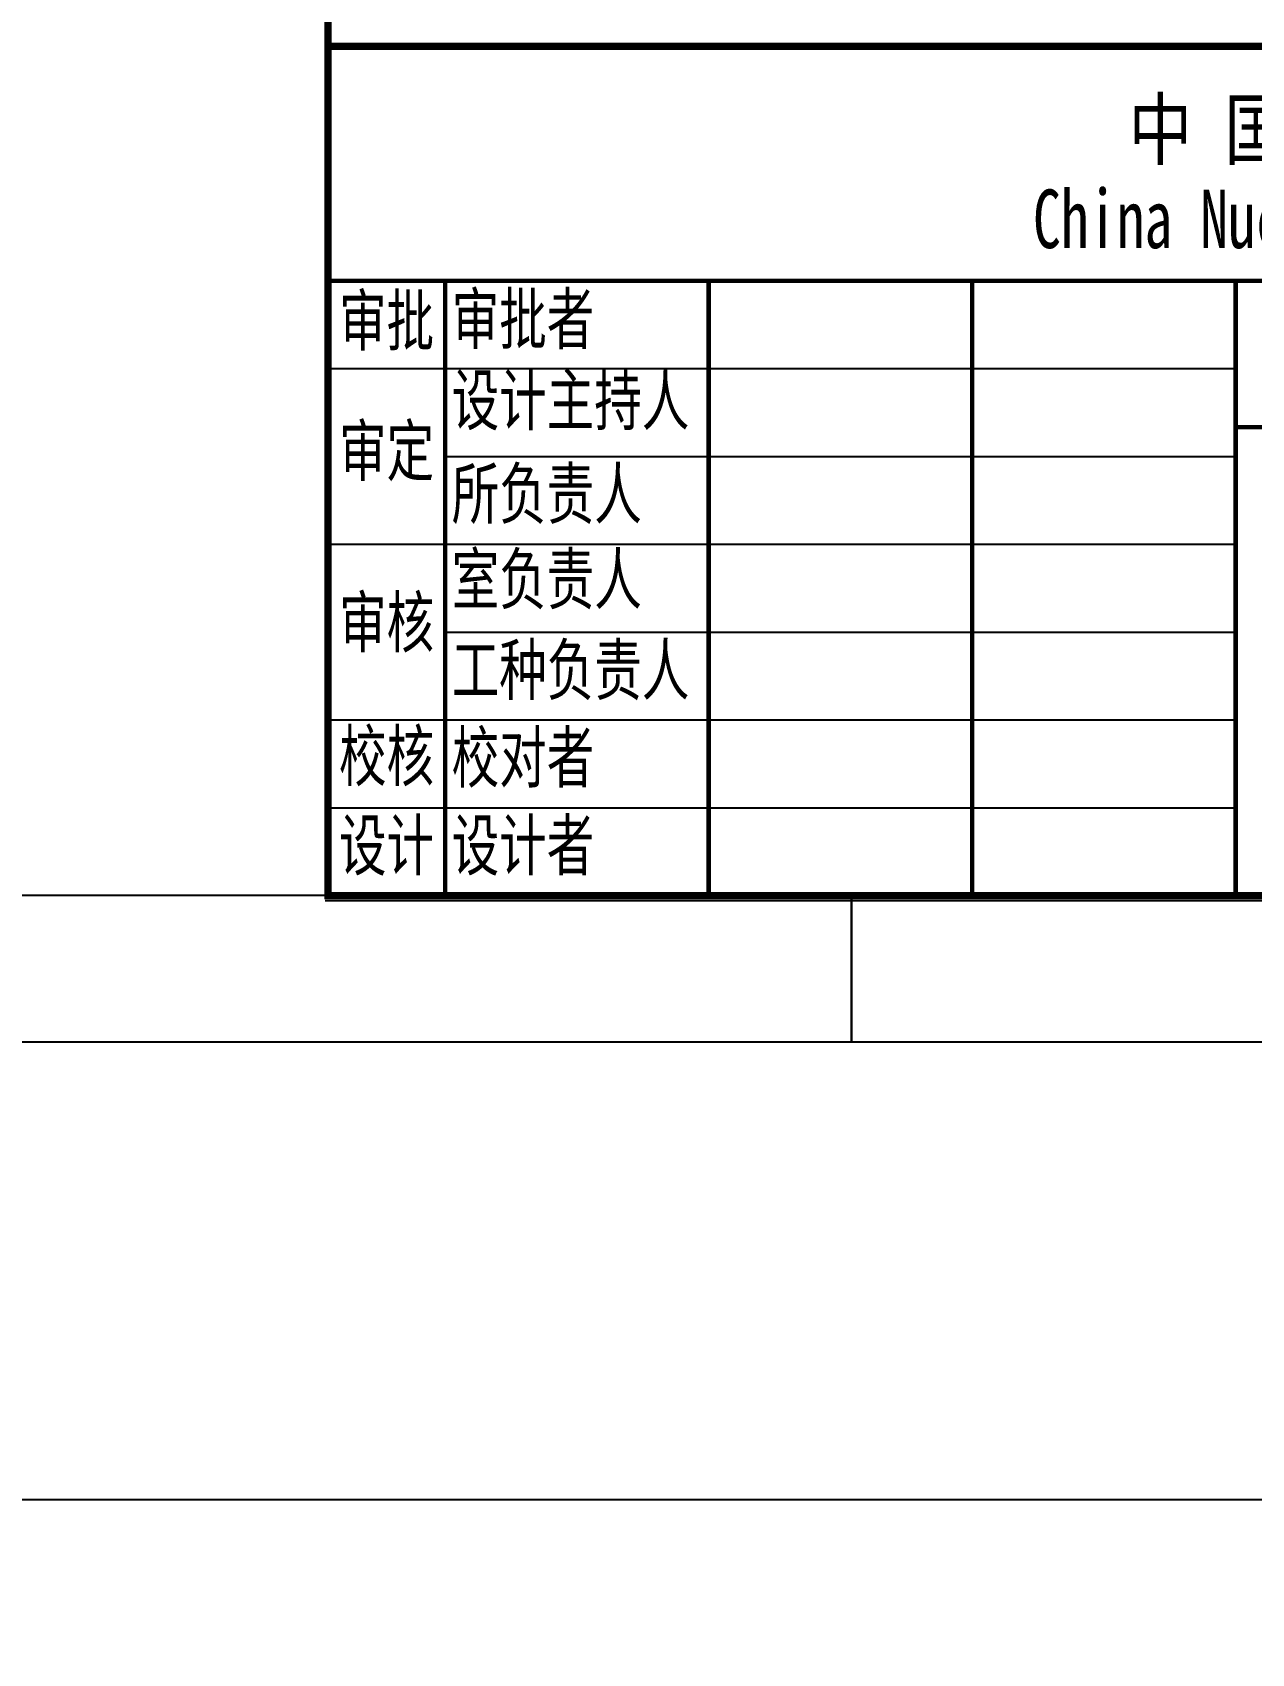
# Model space of a CAD drawing. Header units: inches. Extents: x 4920 to 79610, y 568918 to 617141.
# Drawn here: x 53871 to 58035, y 568918 to 574454 of the extents above; entities that cross this region are included whole.
import ezdxf

# ---------------------------------------------------------------- set-up
doc = ezdxf.new("R2010")
doc.units = ezdxf.units.IN
doc.header["$MEASUREMENT"] = 0
doc.layers.add('1', color=7, linetype='Continuous')
doc.layers.add('图框', color=4, linetype='Continuous')
doc.styles.get("Standard").update_dxf_attribs({"font": 'txt', "bigfont": 'gbcbig.shx'})
doc.styles.add('宋体', font='', dxfattribs={"width": 0.7})
doc.styles.get('宋体').set_extended_font_data('SimSun')
doc.dimstyles.new('Standard-yuanban', dxfattribs={"dimtxt": 800, "dimasz": 0.18, "dimexe": 0.18, "dimexo": 0.0625, "dimgap": 0.09, "dimtad": 0, "dimtih": 1, "dimtoh": 1, "dimdec": 4, "dimlfac": 0.02, "dimzin": 0, "dimdsep": 46, "dimtxsty": 'Standard', "dimcen": 0.09, "dimadec": 0, "dimazin": 0, "dimtfac": 1, "dimtdec": 4, "dimtofl": 0, "dimtmove": 0, "dimatfit": 3, "dimfxl": 1, "dimtolj": 1, "dimtzin": 0, "dimarcsym": 0})

# ---------------------------------------------------------------- blocks, each defined once
blk = doc.blocks.new('图签')
at = {"layer": '1', "color": 7}
for p, q in [((-180, 36), (-118, 36)), ((-172, 30), (-118, 30)), ((-180, 24), (-118, 24)), ((-172, 18), (-118, 18)), ((-180, 12), (-118, 12)), ((-180, 6), (-118, 6)), ((0, 0), (-180, 0)), ((-0.2, -0.35), (-180.2, -0.35))]:
    blk.add_line(p, q, dxfattribs=at)
at = {"layer": '1'}
for p, q in [((0, 0), (-180, 0)), ((-0.2, -0.35), (-180.2, -0.35))]:
    blk.add_line(p, q, dxfattribs=at)
at = {"layer": '1', "color": 7, "const_width": 0.5}
for points in [[(-180, 0), (0, 0), (0, 131.76), (-180, 131.76)], [(-180, 58), (0, 58), (0, 0), (-180, 0)]]:
    blk.add_lwpolyline(points, close=True, dxfattribs=at)
at = {"layer": '1', "color": 7, "const_width": 0.3}
for points in [[(-180, 42), (0, 42)], [(-172, 42), (-172, 0)], [(-154, 42), (-154, 0)], [(-136, 42), (-136, 0)], [(-118, 42), (-118, 0)], [(-118, 32), (0, 32)]]:
    blk.add_lwpolyline(points, dxfattribs=at)
at = {"layer": '图框'}
for p, q in [((0, 0), (-180, 0)), ((-0.2, -0.35), (-180.2, -0.35))]:
    blk.add_line(p, q, dxfattribs=at)
at = {"char_height": 3.4, "attachment_point": 1, "style": '宋体'}
for s, width, heights, insert in [('\\pxqc;审批', 8, [4.44], (-180, 40.98)), ('\\pxqd;审批者', 17.1953, [-4.46], (-171.55, 41.09)), ('\\pxqd;设计主持人', 17.1953, [-4.46], (-171.55, 35.56)), ('\\pxqc;审定', 8, [-4.44], (-180, 32.09)), ('\\pxqd;所负责人', 17.1953, [-4.48], (-171.55, 29.16)), ('\\pxqd;室负责人', 17.1953, [-4.48], (-171.55, 23.33)), ('\\pxqc;审核', 8, [-4.48], (-180, 20.38)), ('\\pxqd;工种负责人', 17.1953, [-4.48], (-171.55, 17.13)), ('\\pxqc;校核', 8, [-4.48], (-180, 11.25)), ('\\pxqd;校对者', 17.1953, [4.42], (-171.55, 11.15)), ('\\pxqc;设计', 8, [-4.33], (-180, 5.15)), ('\\pxqd;设计者', 17.1953, [4.42], (-171.55, 5.15))]:
    blk.add_mtext_dynamic_manual_height_columns(s, width=width, gutter_width=1, heights=heights, dxfattribs=dict(at, insert=insert))
at = {"layer": '1', "color": 7, "style": '宋体'}
for s, width, p in [('中 国 核 电 工 程 有 限 公 司', 0.8, (-125.32, 50.33)), ('China Nuclear Power Engineering Co., Ltd', 0.7, (-131.85, 44.23))]:
    blk.add_text(s, height=4, dxfattribs=dict(at, width=width)).set_placement(p)
blk = doc.blocks.new('*U5')
blk.add_blockref('图签', (0, 0))
blk = doc.blocks.new('*D3')
at = {"color": 0, "lineweight": -2, "transparency": 16777216}
for p, q in [((4934.4, 571006), (4934.4, 569442.5)), ((64384.4, 571006), (64384.4, 569442.5)), ((4934.6, 569442.7), (31992.7, 569442.7)), ((64384.3, 569442.7), (37326.2, 569442.7))]:
    blk.add_line(p, q, dxfattribs=at)
at = {"color": 0, "transparency": 16777216}
for points in [[(4934.6, 569442.8), (4934.6, 569442.7), (4934.4, 569442.7)], [(64384.3, 569442.8), (64384.3, 569442.7), (64384.4, 569442.7)]]:
    blk.add_solid(points, dxfattribs=at)
at = {"layer": 'Defpoints', "color": 0, "transparency": 16777216}
for p in [(4934.4, 571006.1), (64384.4, 571006.1), (64384.4, 569442.7)]:
    blk.add_point(p, dxfattribs=at)
at = {"color": 0, "transparency": 16777216, "insert": (34659.4, 569442.7), "char_height": 800, "attachment_point": 5}
blk.add_mtext('\\A1;1189.0000', dxfattribs=at)

msp = doc.modelspace()

# ---------------------------------------------------------------- linework, layer by layer
msp.add_lwpolyline([(6184.44132, 612556.06866), (63880.44132, 612556.06866), (63880.44132, 571506.06866), (6184.44132, 571506.06866)], close=True)
at = {"flags": 128}
msp.add_lwpolyline([(56668.44132, 571006.06866), (56668.44132, 571506.06866)], dxfattribs=at)
at = {"color": 4, "flags": 128}
for points in [[(56668.44132, 571506.06866), (56668.44132, 571006.06866)], [(64384.44132, 571006.06866), (4934.44132, 571006.06866)]]:
    msp.add_lwpolyline(points, dxfattribs=at)

# ---------------------------------------------------------------- block references
at = {"xscale": 50, "yscale": 50, "zscale": 50}
msp.add_blockref('*U5', (63880.44132, 571506.06866), dxfattribs=at)

# ---------------------------------------------------------------- dimensions: what is measured, and where the dimension line sits
dim = msp.add_linear_dim(base=(64384.44132, 569442.72601), p1=(4934.44132, 571006.06866), p2=(64384.44132, 571006.06866), dimstyle='Standard-yuanban')
dim.commit()
dim.dimension.update_dxf_attribs({"geometry": '*D3', "text_midpoint": (34659.44132, 569442.72601)})

doc.saveas('drawing.dxf')
